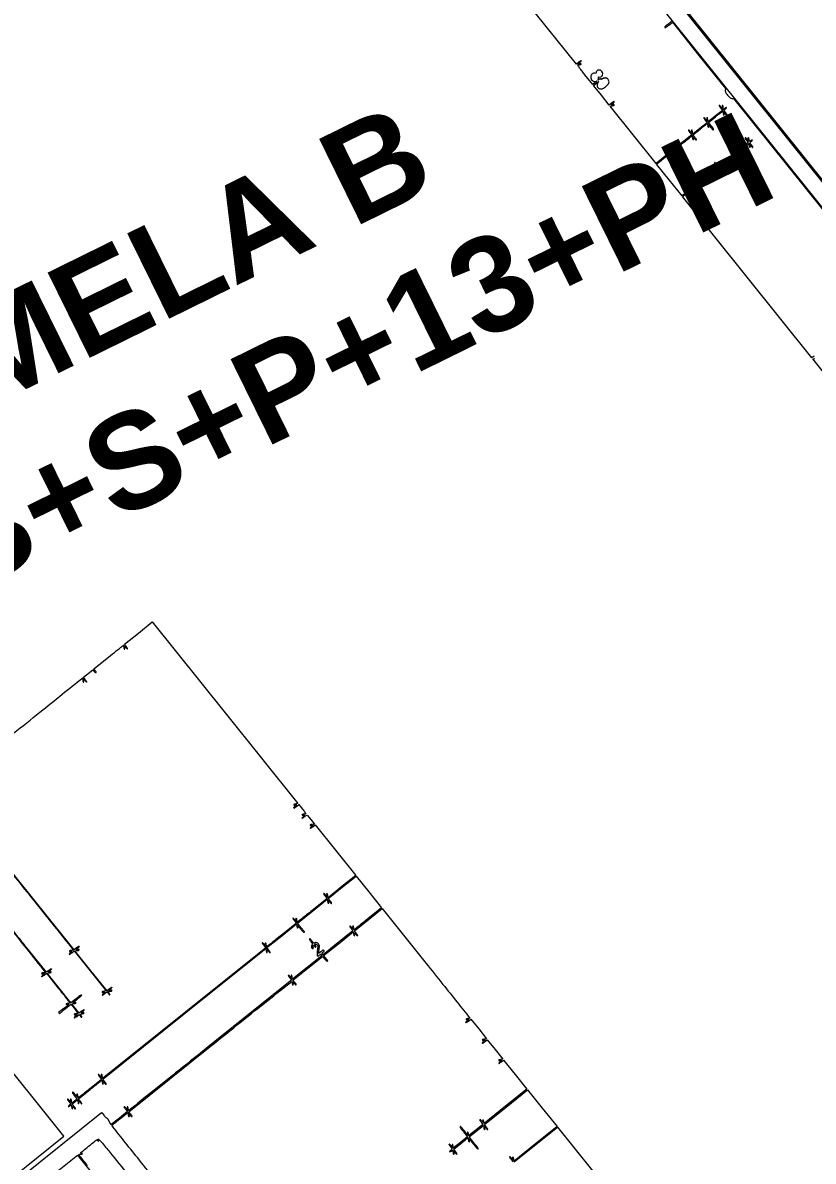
# Model space of a CAD drawing. Header units: metres. Extents: x 7511866 to 7512109, y 4692276 to 4692509.
# Drawn here: x 7511944.92 to 7511956.94, y 4692361.01 to 4692378.33 of the extents above; entities that cross this region are included whole.
import ezdxf

# ---------------------------------------------------------------- set-up
doc = ezdxf.new("R2010")
doc.units = ezdxf.units.M
doc.layers.get('0').update_dxf_attribs({"lineweight": 0})
for name, color, linetype, lineweight, true_color in [('A - Bodrumi -1 Polyline_Pen_No__23', 7, 'Continuous', 0, 0xff6600), ('A - objekti 1 gjendja faktike_Pen_No__3', 7, 'Continuous', 0, 0xff6600), ('A - objekti 1 gjendja faktike_Pen_No__8', 7, 'Continuous', 0, 0xa80f02)]:
    doc.layers.add(name, color=color, linetype=linetype, lineweight=lineweight, true_color=true_color)
doc.layers.add('ll-cde-shtyllat', color=7, linetype='Continuous', lineweight=0)
doc.layers.add('shytllat', color=5, linetype='Continuous', lineweight=0)
doc.styles.add('GENERATED_STYLE_1', font='arialbd.ttf')

# ---------------------------------------------------------------- blocks, each defined once
blk = doc.blocks.new('A$C51214811')
for points in [[(205.57, 417.5), (120.55, 417.5)], [(320.96, 200.67), (320.96, 207.69), (320.96, 214.71), (363.94, 214.71)], [(250.32, 105.54), (250.32, 115.3), (262.67, 115.3)]]:
    blk.add_lwpolyline(points)
for points in [[(348.26, 173.25, 0.000004), (345.22, 175.34, 0.001686)], [(443.31, 173.75, -0.000001), (443.33, 190.23, -0.415883)], [(500.58, 291.8, -0.000003), (500.6, 303.34, -0.41574)], [(214.27, 387.21), (209.45, 387.21), (209.71, 387.66, 0.005105)], [(209.13, 387.94), (209.11, 387.21), (182.89, 387.21), (156.66, 387.21), (156.66, 392.97), (156.66, 398.73), (157.04, 398.51, 0.015453), (157.19, 398.43, 0.017323), (157.35, 398.36, 0.016828), (157.48, 398.31, 0.083114), (157.56, 398.29, 0.026666), (157.64, 398.3, 0.392043), (157.66, 398.32, 0.170615), (157.65, 398.35, 0.007314), (157.55, 398.46, 0.032777), (157.48, 398.53, 0.022657), (157.39, 398.6, 0.022921), (157.3, 398.65, 0.042754), (157.22, 398.69, -0.223787), (157.19, 398.72, -0.426246), (157.21, 398.75, -0.047928), (157.33, 398.78, -0.006773), (157.57, 398.8, 0.012564), (158.08, 398.85, 0.568272), (158.11, 398.93, 0.22225), (157.97, 399.01, 0.00922), (157.4, 399.04), (156.66, 399.06), (156.66, 401.43), (156.66, 403.79), (157.22, 403.79, 0.007153), (157.53, 403.8, 0.06128), (157.67, 403.82, 0.193409), (157.73, 403.86, 0.182333), (157.75, 403.94, 0.163205), (157.71, 404.01, 0.108789), (157.62, 404.06, 0.052749), (157.47, 404.09, 0.010879), (157.19, 404.11), (156.66, 404.14), (156.66, 406.43), (156.66, 408.71), (157.04, 408.49, 0.015453), (157.19, 408.41, 0.017323), (157.35, 408.34, 0.016828), (157.48, 408.29, 0.083114), (157.56, 408.27, 0.026666), (157.64, 408.28, 0.392043), (157.66, 408.3, 0.170615), (157.65, 408.34, 0.007314), (157.55, 408.44, 0.032777), (157.48, 408.51, 0.022657), (157.39, 408.58, 0.022921), (157.3, 408.64, 0.042754), (157.22, 408.67, -0.223787), (157.19, 408.71, -0.426246), (157.21, 408.73, -0.047928), (157.33, 408.76, -0.006773), (157.57, 408.78, 0.012504), (158.07, 408.83, 0.564568), (158.11, 408.91, 0.225205), (157.98, 408.99, 0.009244), (157.41, 409.02), (156.67, 409.04), (156.65, 409.51, 0.018172), (156.61, 409.87, 0.258436), (156.54, 409.98, 0.496958), (156.46, 409.94, 0.023467), (156.43, 409.61, -0.01195), (156.41, 409.45, -0.019464), (156.39, 409.32, -0.014174), (156.37, 409.22, -0.34375), (156.35, 409.21, -0.1144), (156.31, 409.21, -0.004844), (156.2, 409.27, -0.008112), (156.07, 409.34, -0.005662), (155.93, 409.42, 0.019245), (155.78, 409.5, 0.026757), (155.64, 409.56, 0.02563), (155.53, 409.59, 0.20198), (155.48, 409.58, 0.236311), (155.43, 409.52, 0.203233), (155.46, 409.44, 0.07532), (155.58, 409.34, 0.017788), (155.8, 409.21), (156.11, 409.04), (155.54, 409.04, 0.009031), (155.25, 409.03, 0.045588), (155.09, 409.01, 0.104163), (155, 408.97, 0.236978), (154.97, 408.91, 0.266366), (155.01, 408.85, 0.088943), (155.11, 408.81, 0.037256), (155.31, 408.79, 0.00643), (155.69, 408.78), (156.41, 408.78), (156.41, 406.46), (156.41, 404.14), (155.75, 404.11, 0.007606), (155.4, 404.09, 0.04493), (155.22, 404.06, 0.103223), (155.12, 404.02, 0.182728), (155.07, 403.94, 0.215645), (155.09, 403.86, 0.173594), (155.16, 403.82, 0.050287), (155.33, 403.8, 0.005351), (155.73, 403.79), (156.41, 403.79), (156.41, 401.47), (156.41, 399.14), (155.98, 399.4, 0.01381), (155.78, 399.52, 0.043872), (155.63, 399.58, 0.073891), (155.53, 399.6, 0.205667), (155.46, 399.58, 0.225295), (155.44, 399.52, 0.149746), (155.47, 399.46, 0.067791), (155.55, 399.39, 0.017688), (155.7, 399.29), (156.03, 399.1), (155.5, 399.07, 0.011248), (155.24, 399.05, 0.045136), (155.09, 399.02, 0.089857), (155, 398.98, 0.239244), (154.97, 398.92, 0.277003), (155.01, 398.86, 0.080338), (155.12, 398.82, 0.035677), (155.32, 398.8, 0.006644), (155.69, 398.8), (156.41, 398.8), (156.41, 393), (156.41, 387.21), (151.25, 387.21), (146.09, 387.21), (146.09, 392.97, -0.001032), (146.09, 395.18, -0.001736), (146.11, 397.03, -0.000135), (146.13, 398.68, -0.547229), (146.15, 398.7, -0.005811), (146.19, 398.68, -0.000383), (146.31, 398.62, -0.000554), (146.46, 398.54, -0.000414), (146.62, 398.46, 0.018282), (146.77, 398.39, 0.027125), (146.92, 398.34, 0.025584), (147.03, 398.31, 0.248378), (147.08, 398.33, 0.275435), (147.09, 398.38, 0.127251), (147.06, 398.44, 0.04344), (146.95, 398.53, 0.006451), (146.71, 398.69, -0.140256), (146.67, 398.74, -0.462508), (146.68, 398.77, -0.061481), (146.79, 398.79, -0.005245), (147.08, 398.79, 0.010172), (147.35, 398.8, 0.04862), (147.5, 398.82, 0.108379), (147.58, 398.86, 0.22744), (147.61, 398.93, 0.273642), (147.57, 398.99, 0.084509), (147.46, 399.03, 0.035355), (147.25, 399.05, 0.005946), (146.85, 399.05), (146.09, 399.05), (146.09, 401.38, -0.001356), (146.09, 402.27, -0.002261), (146.1, 403.02, -0.000206), (146.11, 403.69, -0.409741), (146.12, 403.71, -0.118776), (146.15, 403.7, -0.002401), (146.25, 403.64, -0.005535), (146.38, 403.58, -0.003675), (146.52, 403.5, 0.011167), (146.67, 403.42, 0.013731), (146.81, 403.35, 0.012176), (146.94, 403.3, 0.090598), (147, 403.28, 0.188548), (147.08, 403.31, 0.340202), (147.09, 403.38, 0.103425), (147, 403.49, 0.028074), (146.83, 403.61), (146.55, 403.79), (147.47, 403.79, 0.00364), (148.01, 403.79, 0.037715), (148.23, 403.81, 0.137934), (148.33, 403.86, 0.267395), (148.36, 403.94, 0.238052), (148.29, 404.02, 0.074661), (148.14, 404.07, 0.028435), (147.85, 404.09, 0.003401), (147.21, 404.11), (146.09, 404.13), (146.09, 406.42, -0.002606), (146.09, 407.29, -0.004352), (146.11, 408.03, -0.000763), (146.13, 408.67, -0.417353), (146.15, 408.7, -0.10382), (146.19, 408.68, -0.007062), (146.3, 408.63, -0.009869), (146.42, 408.56, -0.007234), (146.55, 408.48, 0.028609), (146.91, 408.29, 0.215036), (147.1, 408.29, 0.550574), (147.11, 408.39, 0.037328), (146.83, 408.6), (146.55, 408.78), (147.08, 408.78, 0.010038), (147.35, 408.79, 0.04885), (147.5, 408.81, 0.11021), (147.58, 408.85, 0.227201), (147.61, 408.91, 0.273642), (147.57, 408.97, 0.084509), (147.46, 409.01, 0.035355), (147.25, 409.03, 0.005946), (146.85, 409.04), (146.09, 409.04), (146.09, 409.54, 0.015416), (146.08, 409.74, 0.025878), (146.06, 409.9, 0.024068), (146.04, 410.03, 0.339565), (146, 410.05, 0.33177), (145.97, 410.03, 0.027191), (145.94, 409.92, 0.027994), (145.93, 409.77, 0.017186), (145.92, 409.59), (145.92, 409.13), (145.49, 409.38, 0.009346), (145.19, 409.55, 0.063105), (145.02, 409.61, 0.227008), (144.94, 409.6, 0.236522), (144.9, 409.52, 0.175744), (144.92, 409.47, 0.030637), (145, 409.39, 0.030019), (145.1, 409.31, 0.022931), (145.22, 409.23), (145.54, 409.04), (144.96, 409.04, 0.009126), (144.68, 409.03, 0.039013), (144.52, 409.01, 0.08811), (144.44, 408.98, 0.348167), (144.42, 408.93, 0.245891), (144.47, 408.88, 0.029679), (144.63, 408.84, 0.024548), (144.86, 408.82, 0.009086), (145.19, 408.8), (145.92, 408.78), (145.92, 406.45), (145.92, 404.13), (145.47, 404.38, 0.005105), (145.14, 404.57, 0.05887), (145, 404.62, 0.273209), (144.93, 404.6, 0.194915), (144.9, 404.53, 0.175744), (144.92, 404.48, 0.030637), (145, 404.4, 0.030019), (145.1, 404.32, 0.022931), (145.22, 404.24), (145.54, 404.05), (144.96, 404.05, 0.009126), (144.68, 404.04, 0.039013), (144.52, 404.02, 0.08811), (144.44, 403.99, 0.348167), (144.42, 403.94, 0.245891), (144.47, 403.89, 0.029679), (144.63, 403.85, 0.024548), (144.86, 403.83, 0.009086), (145.19, 403.81), (145.92, 403.78), (145.92, 401.46), (145.92, 399.14), (145.47, 399.39, 0.005105), (145.14, 399.57, 0.05887), (145, 399.63, 0.273209), (144.93, 399.61, 0.194915), (144.9, 399.54, 0.175744), (144.92, 399.49, 0.030637), (145, 399.41, 0.030019), (145.1, 399.33, 0.022931), (145.22, 399.25), (145.54, 399.06), (144.96, 399.06, 0.009126), (144.68, 399.05, 0.039013), (144.52, 399.03, 0.08811), (144.44, 399, 0.348167), (144.42, 398.95, 0.245891), (144.47, 398.9, 0.029679), (144.63, 398.86, 0.024548), (144.86, 398.83, 0.009086), (145.19, 398.82), (145.92, 398.79), (145.92, 393), (145.92, 387.21), (136.57, 387.21), (127.22, 387.21), (127.48, 387.66, 0.005091), (127.66, 388, 0.060859), (127.71, 388.13, 0.280946), (127.69, 388.2, 0.183407), (127.62, 388.22, 0.174943), (127.57, 388.2, 0.032609), (127.49, 388.13, 0.031428), (127.4, 388.03, 0.024173), (127.33, 387.91), (127.14, 387.59), (127.14, 388.16, 0.008975), (127.13, 388.45, 0.045684), (127.11, 388.62, 0.104993), (127.07, 388.7, 0.2369), (127.01, 388.73, 0.273642), (126.95, 388.69, 0.084509), (126.91, 388.58, 0.035355), (126.89, 388.37, 0.005946), (126.88, 387.97), (126.88, 387.21), (123.71, 387.21), (120.54, 387.21), (120.54, 388.12, -0.001036), (120.55, 388.74, -0.052601), (120.56, 388.86, -0.764671), (120.59, 388.86, -0.011713), (120.66, 388.63, 0.038216), (120.77, 388.3, 0.075966), (120.92, 388.07, 0.084039), (121.12, 387.91, 0.056423), (121.39, 387.79, 0.028674), (121.57, 387.75, 0.069341), (121.71, 387.74, 0.066052), (121.84, 387.77, 0.024135), (122.03, 387.85, 0.08301), (122.33, 388.07, 0.092798), (122.53, 388.37, 0.071312), (122.64, 388.78, 0.029806), (122.68, 389.35, 0.035619), (122.62, 390.15, 0.103736), (122.44, 390.66, 0.149413), (122.11, 390.95, 0.106968), (121.63, 391.06, 0.02166), (121.38, 391.05, 0.075869), (121.23, 391.01, 0.083472), (121.11, 390.93, 0.029746), (120.96, 390.78, 0.027885), (120.86, 390.66, 0.023011), (120.77, 390.52, 0.023615), (120.7, 390.39, 0.055717), (120.66, 390.28, 0.000568), (120.64, 390.17, 0.000386), (120.62, 390.06, 0.000389), (120.59, 389.94, 0.000783), (120.57, 389.85, -0.065018), (120.55, 389.77, -0.091638), (120.5, 389.71, -0.098882), (120.44, 389.68, -0.088032), (120.37, 389.66, 0.11017), (120.28, 389.64, 0.183381), (120.23, 389.59, 0.085438), (120.2, 389.48, 0.01304), (120.2, 389.26, -0.00347), (120.19, 389.02, -0.102187), (120.18, 388.96, -0.630308), (120.15, 388.96, -0.020875), (120.11, 389.07, 0.042857), (120.06, 389.16, 0.025956), (119.99, 389.26, 0.025895), (119.92, 389.35, 0.040906), (119.84, 389.42), (119.65, 389.57), (119.84, 389.77, 0.194549), (120.02, 390.23, 0.167467), (119.84, 390.71, 0.143581), (119.37, 391.04, 0.143003), (118.8, 391.06, 0.127375), (118.44, 390.87, 0.121249), (118.21, 390.52, 0.127), (118.18, 390.12, 0.147142), (118.35, 389.78), (118.53, 389.59), (118.3, 389.39, 0.097179), (118.11, 389.15, 0.093857), (118.02, 388.85, 0.090569), (118.05, 388.53, 0.083127), (118.19, 388.22, 0.125417), (118.58, 387.88, 0.118691), (119.1, 387.75, 0.119381), (119.62, 387.87, 0.127875), (120.01, 388.22), (120.2, 388.5), (120.2, 387.86), (120.2, 387.21), (117.07, 387.21, -0.001899), (115.87, 387.21, -0.003172), (114.86, 387.23, -0.000406), (113.97, 387.25, -0.41999), (113.94, 387.27, -0.10382), (113.95, 387.31, -0.007062), (114.01, 387.42, -0.009869), (114.07, 387.54, -0.007234), (114.15, 387.67, 0.012708), (114.23, 387.81, 0.015414), (114.3, 387.94, 0.01405), (114.35, 388.06, 0.095102), (114.36, 388.12, 0.218217), (114.33, 388.2, 0.339983), (114.26, 388.2, 0.086405), (114.14, 388.09, 0.02268), (113.99, 387.86), (113.77, 387.51), (113.77, 388.12, 0.012065), (113.77, 388.36, 0.0222), (113.75, 388.56, 0.01921), (113.72, 388.7, 0.352506), (113.69, 388.73, 0.365646), (113.65, 388.7, 0.014491), (113.63, 388.52, 0.018502), (113.61, 388.28, 0.009164), (113.6, 387.97), (113.6, 387.21), (76.76, 387.21)], [(120.2, 412.84), (120.2, 411.7, 0.00255), (120.2, 410.98, 0.034233), (120.22, 410.72, 0.130799), (120.28, 410.6, 0.22979), (120.37, 410.56, 0.22979), (120.46, 410.6, 0.130799), (120.51, 410.72, 0.034233), (120.54, 410.98, 0.00255), (120.54, 411.7), (120.54, 412.84), (131.31, 412.84), (142.09, 412.84), (142.25, 412.67, 0.060194), (142.5, 412.44, 0.074917), (142.79, 412.31, 0.055401), (143.16, 412.24, 0.018567), (143.72, 412.22, 0.018567), (144.28, 412.24, 0.055401), (144.65, 412.31, 0.074917), (144.94, 412.44, 0.060194), (145.19, 412.67), (145.35, 412.84), (182.23, 412.84)], [(98.06, 90.5, -0.000001), (113.4, 90.48, -0.426088)], [(102.62, 138.06, -0.000001), (113.4, 138.04, -0.0589)], [(192.89, 137.97, -0.000379), (201.34, 137.96, -0.000006), (209, 137.94, -0.425725), (209.03, 137.91, -0.10382), (209.02, 137.87, -0.007062), (208.96, 137.77, -0.009869), (208.9, 137.65, -0.007234), (208.82, 137.51, 0.012708), (208.74, 137.38, 0.015414), (208.67, 137.24, 0.01405), (208.62, 137.13, 0.095102), (208.61, 137.07, 0.218217), (208.64, 136.99, 0.339983), (208.72, 136.98, 0.086405), (208.84, 137.1, 0.02268), (208.98, 137.32), (209.2, 137.68), (209.2, 137.07, 0.012065), (209.21, 136.83, 0.0222), (209.22, 136.63, 0.01921), (209.25, 136.48, 0.352506), (209.28, 136.45, 0.365646), (209.32, 136.48, 0.014491), (209.35, 136.67, 0.018502), (209.36, 136.91, 0.009164), (209.37, 137.22), (209.37, 137.98), (214.19, 137.98, -0.000991), (216.04, 137.97, -0.001652), (217.6, 137.96, -0.00011), (218.99, 137.95, -0.410992), (219.01, 137.93, -0.112389), (219.01, 137.89, -0.003975), (218.95, 137.77, -0.007185), (218.87, 137.63, -0.004948), (218.78, 137.47, 0.025653), (218.59, 137.07, 0.509405), (218.65, 136.97, 0.265415), (218.81, 137.05, 0.02195), (219.07, 137.44, -0.706671), (219.11, 137.43, -0.026732), (219.13, 137.19, -0.012234), (219.13, 136.72, -0.002382), (219.12, 135.88), (219.07, 134.17), (219.27, 134.17), (219.46, 134.17), (219.41, 136.06), (219.36, 137.96), (220.81, 137.91, -0.001524), (221.37, 137.9, -0.002466), (221.85, 137.88, -0.000389), (222.27, 137.86, -0.167204), (222.3, 137.85, -0.331285), (222.3, 137.83, -0.006692), (222.26, 137.72, -0.01302), (222.19, 137.59, -0.008032), (222.11, 137.45, 0.006581), (221.95, 137.17, 0.071019), (221.9, 137.05, 0.295759), (221.92, 136.99, 0.161563), (222, 136.96, 0.174943), (222.05, 136.98, 0.032609), (222.13, 137.06, 0.031428), (222.22, 137.16, 0.024173), (222.29, 137.28), (222.48, 137.6), (222.48, 137.03, 0.008975), (222.49, 136.73, 0.045684), (222.51, 136.57, 0.104993), (222.55, 136.49, 0.2369), (222.61, 136.45, 0.266366), (222.67, 136.49, 0.088943), (222.71, 136.6, 0.037256), (222.73, 136.79, 0.00643), (222.74, 137.17), (222.74, 137.89), (223.2, 137.89, 0.01212), (223.43, 137.9, 0.054498), (223.57, 137.92, 0.118311), (223.64, 137.96, 0.211442), (223.67, 138.02, 0.20224), (223.64, 138.08, 0.122046), (223.57, 138.12, 0.058076), (223.45, 138.14, 0.013696), (223.24, 138.15), (222.81, 138.15), (223.02, 138.54, 0.011597), (223.11, 138.7, 0.014102), (223.18, 138.85, 0.012683), (223.23, 138.98, 0.089272), (223.24, 139.05, 0.18104), (223.21, 139.14, 0.365083), (223.14, 139.15, 0.111398), (223.03, 139.05, 0.034758), (222.92, 138.85), (222.78, 138.54), (222.74, 139.08, 0.01551), (222.71, 139.3, 0.028269), (222.68, 139.48, 0.030562), (222.63, 139.61, 0.222764), (222.59, 139.65, 0.394072), (222.54, 139.63, 0.061095), (222.51, 139.51, 0.029435), (222.49, 139.29, 0.006363), (222.48, 138.92), (222.48, 138.15), (221, 138.15, -0.004017), (220.43, 138.15, -0.006694), (219.96, 138.17, -0.001794), (219.55, 138.18, -0.40162), (219.52, 138.21, -0.111035), (219.53, 138.25, -0.00754), (219.58, 138.35, -0.010506), (219.65, 138.48, -0.007675), (219.73, 138.61, 0.013093), (219.81, 138.75, 0.015532), (219.88, 138.88, 0.014424), (219.93, 139, 0.08935), (219.94, 139.06, 0.29042), (219.9, 139.13, 0.271402), (219.82, 139.13, 0.081808), (219.69, 139.01, 0.033564), (219.56, 138.81), (219.39, 138.51), (219.39, 140, 0.002537), (219.39, 140.82, 0.018694), (219.37, 141.22, 0.037579), (219.34, 141.43, 0.346899), (219.27, 141.49, 0.356719), (219.2, 141.43, 0.032051), (219.16, 141.19, 0.01676), (219.15, 140.75, 0.002198), (219.15, 139.82), (219.15, 138.15), (214.31, 138.15), (209.46, 138.15), (209.71, 138.57, 0.009298), (209.88, 138.88, 0.065443), (209.95, 139.04, 0.236264), (209.93, 139.13, 0.222811), (209.85, 139.16, 0.180386), (209.8, 139.14, 0.035725), (209.72, 139.07, 0.033672), (209.65, 138.97, 0.025766), (209.58, 138.84), (209.41, 138.53), (209.39, 139.1, 0.011581), (209.35, 139.63, 0.639683), (209.28, 139.65, 0.186785), (209.21, 139.49, 0.009128), (209.2, 138.91), (209.2, 138.15), (201.78, 138.15, -0.000432), (197.73, 138.15, -0.000103), (191, 138.16, -0.000106), (183.27, 138.18, -0.000105)], [(182.85, 147.03, -0.000227), (192.89, 147.03, -0.000379), (201.34, 147.01, -0.000006), (209, 146.99, -0.425725), (209.03, 146.97, -0.10382), (209.02, 146.93, -0.007062), (208.96, 146.82, -0.009869), (208.9, 146.7, -0.007234), (208.82, 146.56, 0.012708), (208.74, 146.43, 0.015414), (208.67, 146.29, 0.01405), (208.62, 146.18, 0.095102), (208.61, 146.12, 0.186658), (208.64, 146.04, 0.336105), (208.71, 146.03, 0.111359), (208.81, 146.11, 0.034083), (208.92, 146.28), (209.07, 146.54), (209.12, 146.05, 0.018101), (209.14, 145.85, 0.029409), (209.18, 145.69, 0.030984), (209.22, 145.57, 0.21638), (209.26, 145.53, 0.394038), (209.31, 145.55, 0.06108), (209.35, 145.67, 0.029434), (209.36, 145.89, 0.006363), (209.37, 146.26), (209.37, 147.03), (215.88, 147.03), (222.4, 147.03), (222.14, 146.58, 0.005105), (221.96, 146.25, 0.05887), (221.91, 146.11, 0.273209), (221.92, 146.04, 0.194915), (222, 146.02, 0.175744), (222.05, 146.03, 0.030637), (222.13, 146.11, 0.030019), (222.21, 146.21, 0.022931), (222.29, 146.33), (222.47, 146.65), (222.48, 146.08, 0.013372), (222.49, 145.86, 0.023366), (222.51, 145.67, 0.020491), (222.53, 145.53, 0.346819), (222.57, 145.51, 0.365646), (222.6, 145.54, 0.014491), (222.63, 145.72, 0.018502), (222.65, 145.96, 0.009164), (222.65, 146.27), (222.65, 147.03), (223.16, 147.03, 0.015416), (223.35, 147.04, 0.025878), (223.52, 147.05, 0.024068), (223.64, 147.08, 0.339565), (223.67, 147.11, 0.322437), (223.64, 147.15, 0.031449), (223.54, 147.17, 0.03053), (223.41, 147.19, 0.01883), (223.24, 147.2, -0.007463), (223.08, 147.2, -0.012392), (222.94, 147.21, -0.006021), (222.83, 147.22, -0.384214), (222.82, 147.23, -0.118776), (222.83, 147.26, -0.002401), (222.88, 147.36, -0.005535), (222.95, 147.49, -0.003675), (223.03, 147.63, 0.021224), (223.24, 148.05, 0.269191), (223.23, 148.21, 0.509183), (223.12, 148.22, 0.024444), (222.87, 147.85), (222.66, 147.5), (222.65, 148.11, 0.012164), (222.65, 148.35, 0.02208), (222.63, 148.55, 0.018882), (222.6, 148.69, 0.351751), (222.57, 148.72, 0.365646), (222.53, 148.69, 0.014491), (222.51, 148.51, 0.018502), (222.49, 148.27, 0.009164), (222.48, 147.96), (222.48, 147.2), (215.96, 147.2), (209.44, 147.2), (209.63, 147.52, -0.004855), (209.71, 147.64, -0.005537), (209.78, 147.76, -0.005042), (209.85, 147.86, -0.030884), (209.89, 147.91, 0.094374), (209.95, 148.01, 0.116251), (209.96, 148.11, 0.159083), (209.92, 148.18, 0.211125), (209.86, 148.21, 0.175744), (209.8, 148.19, 0.030637), (209.73, 148.12, 0.030019), (209.64, 148.02, 0.022931), (209.56, 147.9), (209.38, 147.58), (209.37, 148.16, 0.009126), (209.37, 148.43, 0.039013), (209.35, 148.6, 0.08811), (209.31, 148.68, 0.348167), (209.26, 148.7, 0.245891), (209.21, 148.65, 0.029679), (209.18, 148.49, 0.024548), (209.15, 148.26, 0.009086), (209.13, 147.93), (209.11, 147.2), (182.89, 147.2)], [(156.66, 169.58, -0.000141), (156.67, 178.16, -0.000235), (156.67, 185.38, -0.000002), (156.68, 191.94, -0.41377), (156.7, 191.95, -0.118776), (156.72, 191.95, -0.002401), (156.83, 191.89, -0.005535), (156.96, 191.82, -0.003675), (157.1, 191.74, 0.021224), (157.51, 191.53, 0.269191), (157.68, 191.54, 0.509183), (157.68, 191.66, 0.024444), (157.32, 191.9), (156.96, 192.12), (157.57, 192.12, 0.012164), (157.81, 192.13, 0.02208), (158.01, 192.14, 0.018882), (158.16, 192.17, 0.351751), (158.19, 192.21, 0.365646), (158.16, 192.24, 0.014491), (157.97, 192.27, 0.018502), (157.73, 192.29, 0.009164), (157.42, 192.29), (156.66, 192.29), (156.66, 193.81), (156.66, 195.33), (157.19, 195.35, 0.010879), (157.47, 195.37, 0.052749), (157.62, 195.4, 0.108789), (157.71, 195.45, 0.163205), (157.75, 195.53, 0.182333), (157.73, 195.6, 0.193409), (157.67, 195.65, 0.06128), (157.53, 195.67, 0.007153), (157.22, 195.67), (156.66, 195.67), (156.66, 200.5, -0.000842), (156.67, 203, -0.004705), (156.68, 204.34, -0.002522), (156.71, 205.23, -0.56998), (156.77, 205.27, -0.003685), (156.83, 205.23, -0.000678), (156.94, 205.16, -0.000729), (157.07, 205.08, -0.000663), (157.2, 205, 0.03479), (157.49, 204.85, 0.312375), (157.62, 204.87, 0.422084), (157.62, 204.99, 0.03844), (157.38, 205.18), (157.06, 205.4), (157.6, 205.42, 0.013844), (158.1, 205.46, 0.614416), (158.13, 205.53, 0.192919), (157.97, 205.61, 0.010005), (157.4, 205.64), (156.66, 205.66), (156.66, 210.19), (156.66, 214.71), (186.2, 214.71), (215.73, 214.71), (215.47, 214.25, 0.013839), (215.33, 213.98, 0.076968), (215.28, 213.82, 0.231469), (215.3, 213.73, 0.205869), (215.39, 213.69, 0.216432), (215.42, 213.71, 0.019681), (215.49, 213.79, 0.022693), (215.55, 213.89, 0.015755), (215.62, 214.01), (215.79, 214.33), (215.79, 213.76, 0.009031), (215.8, 213.47, 0.045588), (215.82, 213.3, 0.104163), (215.86, 213.22, 0.236978), (215.93, 213.19, 0.273642), (215.99, 213.22, 0.084509), (216.03, 213.34, 0.035355), (216.05, 213.54, 0.005946), (216.05, 213.95), (216.05, 214.71), (217.53, 214.71, -0.004017), (218.1, 214.71, -0.006694), (218.58, 214.69, -0.001794), (218.99, 214.67, -0.40162), (219.01, 214.65, -0.111035), (219, 214.61, -0.00754), (218.95, 214.5, -0.010506), (218.88, 214.38, -0.007675), (218.8, 214.24, 0.012268), (218.72, 214.11, 0.014838), (218.66, 213.97, 0.013493), (218.61, 213.86, 0.091427), (218.59, 213.8, 0.200111), (218.62, 213.72, 0.321279), (218.69, 213.71, 0.109984), (218.8, 213.79, 0.037152), (218.92, 213.95, -0.066459), (219.04, 214.1, -0.464209), (219.12, 214.09, -0.13483), (219.17, 213.94, -0.013814), (219.18, 213.56, 0.021337), (219.19, 213.42, 0.034326), (219.21, 213.3, 0.037991), (219.23, 213.21, 0.308329), (219.27, 213.19, 0.286793), (219.3, 213.21, 0.047748), (219.33, 213.28, 0.039945), (219.35, 213.38, 0.025194), (219.35, 213.5, -0.011897), (219.36, 213.66, -0.005253), (219.37, 213.86, -0.005195), (219.39, 214.07, -0.006962), (219.41, 214.27), (219.46, 214.71), (220.93, 214.71), (222.4, 214.71), (222.14, 214.26, 0.005105), (221.96, 213.93, 0.05887), (221.91, 213.79, 0.273209), (221.92, 213.72, 0.194915), (222, 213.7, 0.175744), (222.05, 213.71, 0.030637), (222.13, 213.79, 0.030019), (222.21, 213.89, 0.022931), (222.29, 214.01), (222.47, 214.33), (222.48, 213.76, 0.013372), (222.49, 213.54, 0.023366), (222.51, 213.35, 0.020491), (222.53, 213.21, 0.346819), (222.57, 213.19, 0.365646), (222.6, 213.22, 0.014491), (222.63, 213.4, 0.018502), (222.65, 213.64, 0.009164), (222.65, 213.95), (222.65, 214.71), (230.9, 214.71), (239.15, 214.71), (239.15, 210.22), (239.15, 205.73), (238.69, 205.99, 0.013632), (238.48, 206.1, 0.036849), (238.33, 206.17, 0.055394), (238.23, 206.19, 0.285851), (238.17, 206.16, 0.078544), (238.14, 206.09, 0.25054), (238.16, 206.04, 0.068732), (238.22, 205.99, 0.002883), (238.47, 205.84), (238.77, 205.66), (238.2, 205.66, 0.008923), (237.9, 205.65, 0.04577), (237.74, 205.63, 0.10575), (237.66, 205.59, 0.236826), (237.63, 205.53, 0.273642), (237.66, 205.47, 0.084509), (237.77, 205.43, 0.035355), (237.98, 205.41, 0.005946), (238.39, 205.4), (239.15, 205.4), (239.15, 200.58, -0.001233), (239.14, 198.73, -0.002058), (239.13, 197.18, -0.000171), (239.11, 195.79, -0.422362), (239.08, 195.76, -0.10382), (239.05, 195.77, -0.007062), (238.94, 195.83, -0.009869), (238.82, 195.89, -0.007234), (238.68, 195.97, 0.012708), (238.55, 196.05, 0.015414), (238.41, 196.12, 0.01405), (238.3, 196.17, 0.095102), (238.24, 196.18, 0.218217), (238.16, 196.15, 0.339983), (238.15, 196.07, 0.086405), (238.27, 195.95, 0.02268), (238.49, 195.81), (238.85, 195.59), (238.24, 195.59, 0.012065), (238, 195.58, 0.0222), (237.8, 195.57, 0.01921), (237.65, 195.54, 0.352506), (237.63, 195.51, 0.365646), (237.66, 195.47, 0.014491), (237.84, 195.44, 0.018502), (238.08, 195.43, 0.009164), (238.39, 195.42), (239.15, 195.42), (239.15, 190.6, -0.000654), (239.15, 188.75, -0.001091), (239.14, 187.19, -0.000048), (239.13, 185.79, -0.412114), (239.11, 185.78, -0.118776), (239.09, 185.78, -0.002401), (238.98, 185.84, -0.005535), (238.86, 185.91, -0.003675), (238.71, 185.99, 0.011167), (238.56, 186.07, 0.013731), (238.42, 186.14, 0.012176), (238.3, 186.19, 0.090598), (238.24, 186.2, 0.192997), (238.16, 186.17, 0.340288), (238.15, 186.1, 0.109392), (238.24, 186, 0.035201), (238.41, 185.88), (238.68, 185.73), (238.18, 185.69, 0.017263), (237.98, 185.67, 0.029087), (237.81, 185.63, 0.030909), (237.69, 185.59, 0.218326), (237.65, 185.54, 0.394038), (237.67, 185.49, 0.06108), (237.79, 185.46, 0.029434), (238, 185.44, 0.006363), (238.38, 185.44), (239.15, 185.44), (239.15, 158.91), (239.15, 132.38), (238.83, 132.57, -0.004855), (238.7, 132.65, -0.005537), (238.58, 132.72, -0.005042), (238.48, 132.79, -0.030884), (238.43, 132.83, 0.094374), (238.34, 132.89, 0.116251), (238.24, 132.9, 0.159083), (238.16, 132.86, 0.211125), (238.13, 132.8, 0.175744), (238.15, 132.74, 0.030637), (238.23, 132.67, 0.030019), (238.33, 132.58, 0.022931), (238.45, 132.5), (238.77, 132.32), (238.19, 132.31, 0.009126), (237.91, 132.31, 0.039013), (237.75, 132.29, 0.08811), (237.66, 132.25, 0.348167), (237.65, 132.2, 0.245891), (237.7, 132.15, 0.029679), (237.85, 132.12, 0.024548), (238.09, 132.09, 0.009086), (238.41, 132.07), (239.15, 132.05), (239.15, 128.28, -0.001578), (239.14, 126.84, -0.002665), (239.13, 125.63, -0.000317), (239.11, 124.56, -0.545078), (239.08, 124.54, -0.005811), (239.04, 124.56, -0.000383), (238.92, 124.62, -0.000554), (238.78, 124.7, -0.000414), (238.62, 124.78, 0.035984), (238.36, 124.89, 0.100963), (238.17, 124.91, 0.569766), (238.14, 124.85, 0.111292), (238.25, 124.75, -0.011768), (238.55, 124.55, -0.509222), (238.55, 124.49, -0.161885), (238.44, 124.45, -0.003172), (237.85, 124.44, 0.004139), (237.36, 124.44, 0.041484), (237.16, 124.42, 0.149652), (237.07, 124.37, 0.250122), (237.05, 124.29, 0.229805), (237.11, 124.21, 0.079597), (237.25, 124.17, 0.030509), (237.52, 124.14, 0.003799), (238.11, 124.12), (239.15, 124.1), (239.15, 123.25), (239.15, 122.41), (238.69, 122.67, 0.013355), (238.48, 122.78, 0.038063), (238.33, 122.84, 0.059741), (238.23, 122.86, 0.278577), (238.17, 122.83, 0.076687), (238.14, 122.76, 0.251534), (238.16, 122.71, 0.069626), (238.22, 122.66, 0.002903), (238.47, 122.51), (238.77, 122.33), (238.2, 122.33, 0.008923), (237.9, 122.32, 0.04577), (237.74, 122.3, 0.10575), (237.66, 122.26, 0.236826), (237.63, 122.2, 0.273642), (237.66, 122.14, 0.084509), (237.77, 122.1, 0.035355), (237.98, 122.08, 0.005946), (238.39, 122.07), (239.15, 122.07), (239.15, 121.61, 0.017105), (239.15, 121.43, 0.027868), (239.17, 121.28, 0.026982), (239.2, 121.17, 0.332234), (239.23, 121.14, 0.324203), (239.27, 121.17, 0.030638), (239.29, 121.27, 0.030052), (239.31, 121.41, 0.018519), (239.32, 121.57, -0.013899), (239.32, 121.74, -0.025446), (239.34, 121.87, -0.02668), (239.36, 121.96, -0.467856), (239.38, 121.97, -0.005811), (239.42, 121.95, -0.000383), (239.54, 121.89, -0.000554), (239.69, 121.82, -0.000414), (239.84, 121.74, 0.035984), (240.1, 121.63, 0.100963), (240.3, 121.6, 0.569766), (240.33, 121.66, 0.111292), (240.22, 121.77, -0.006043), (239.91, 121.96, -0.33335), (239.89, 122.02, -0.322883), (239.94, 122.06, -0.005843), (240.31, 122.07, 0.010086), (240.58, 122.08, 0.048769), (240.73, 122.1, 0.109555), (240.81, 122.14, 0.227288), (240.84, 122.2, 0.273642), (240.8, 122.26, 0.084509), (240.69, 122.3, 0.035355), (240.48, 122.32, 0.005946), (240.08, 122.33), (239.32, 122.33), (239.32, 123.22), (239.32, 124.1), (239.77, 123.85, 0.005105), (240.1, 123.67, 0.05887), (240.24, 123.61, 0.273209), (240.3, 123.63, 0.194915), (240.33, 123.7, 0.175744), (240.31, 123.75, 0.030637), (240.24, 123.83, 0.030019), (240.14, 123.91, 0.022931), (240.01, 123.99), (239.7, 124.18), (240.27, 124.18, 0.013372), (240.49, 124.19, 0.023366), (240.68, 124.21, 0.020491), (240.81, 124.24, 0.346819), (240.84, 124.27, 0.327053), (240.82, 124.31, 0.029059), (240.71, 124.33, 0.029122), (240.57, 124.35, 0.017925), (240.4, 124.36, -0.009764), (240.2, 124.36, -0.007208), (239.99, 124.37, -0.007289), (239.79, 124.39, -0.01617), (239.63, 124.41), (239.32, 124.46), (239.32, 128.22, -0.001584), (239.32, 129.66, -0.002645), (239.34, 130.87, -0.000282), (239.35, 131.94, -0.421127), (239.38, 131.97, -0.10382), (239.42, 131.96, -0.007062), (239.53, 131.91, -0.009869), (239.65, 131.84, -0.007234), (239.78, 131.76, 0.028609), (240.14, 131.57, 0.215036), (240.32, 131.56, 0.550574), (240.34, 131.66, 0.037328), (240.06, 131.88), (239.78, 132.05), (240.31, 132.05, 0.010038), (240.58, 132.06, 0.04885), (240.73, 132.08, 0.11021), (240.81, 132.12, 0.227201), (240.84, 132.18, 0.273642), (240.8, 132.25, 0.084509), (240.69, 132.28, 0.035355), (240.48, 132.3, 0.005946), (240.08, 132.31), (239.32, 132.31), (239.32, 158.83), (239.32, 185.36), (239.77, 185.1, 0.005091), (240.1, 184.92, 0.060859), (240.24, 184.86, 0.280946), (240.3, 184.88, 0.183407), (240.33, 184.96, 0.174943), (240.31, 185.01, 0.032609), (240.24, 185.09, 0.031428), (240.14, 185.17, 0.024173), (240.02, 185.25), (239.7, 185.43), (240.28, 185.44, 0.009076), (240.55, 185.44, 0.039044), (240.72, 185.46, 0.088698), (240.8, 185.49, 0.348407), (240.82, 185.54, 0.245891), (240.77, 185.59, 0.029679), (240.61, 185.63, 0.024548), (240.38, 185.66, 0.009086), (240.05, 185.67), (239.32, 185.7), (239.32, 190.52), (239.32, 195.33), (239.74, 195.08, 0.009261), (240.06, 194.9, 0.067668), (240.22, 194.84, 0.245826), (240.3, 194.86, 0.211069), (240.33, 194.95, 0.171154), (240.31, 195, 0.047659), (240.25, 195.06, 0.042209), (240.16, 195.13, 0.033573), (240.06, 195.18, -0.164663), (239.99, 195.24, -0.522048), (240.01, 195.28, -0.030937), (240.25, 195.31, -0.001698), (241.01, 195.34, 0.00296), (241.73, 195.37, 0.027423), (242.04, 195.4, 0.075702), (242.2, 195.45, 0.235029), (242.26, 195.53, 0.333368), (242.22, 195.62, 0.096821), (242.07, 195.66, 0.02463), (241.73, 195.68, 0.001819), (240.81, 195.66), (239.32, 195.63), (239.32, 200.48), (239.32, 205.34), (239.77, 205.08, 0.013839), (240.05, 204.93, 0.076968), (240.21, 204.88, 0.231469), (240.3, 204.91, 0.205869), (240.33, 204.99, 0.216432), (240.32, 205.03, 0.019681), (240.24, 205.09, 0.022693), (240.14, 205.16, 0.015755), (240.02, 205.23), (239.7, 205.4), (240.27, 205.4, 0.009031), (240.56, 205.41, 0.045588), (240.72, 205.43, 0.104163), (240.81, 205.47, 0.236978), (240.84, 205.53, 0.273642), (240.8, 205.59, 0.084509), (240.69, 205.63, 0.035355), (240.48, 205.65, 0.005946), (240.08, 205.66), (239.32, 205.66), (239.32, 210.18), (239.32, 214.71), (244.48, 214.71), (249.64, 214.71), (249.64, 210.22, -0.000907), (249.63, 207.9, -0.005065), (249.62, 206.65, -0.002917), (249.59, 205.83, -0.568896), (249.53, 205.79, -0.003685), (249.47, 205.83, -0.000678), (249.36, 205.9, -0.000729), (249.23, 205.98, -0.000663), (249.1, 206.06, 0.034313), (248.81, 206.21, 0.321362), (248.68, 206.19, 0.414408), (248.68, 206.07, 0.037281), (248.93, 205.88), (249.25, 205.66), (248.73, 205.66, 0.010027), (248.46, 205.65, 0.049062), (248.31, 205.63, 0.111131), (248.23, 205.59, 0.226743), (248.2, 205.53, 0.266366), (248.24, 205.47, 0.088943), (248.34, 205.43, 0.037256), (248.54, 205.41, 0.00643), (248.92, 205.4), (249.64, 205.4), (249.64, 200.54), (249.64, 195.67), (249.38, 195.67, -0.0387), (249.23, 195.69, -0.222479), (249.16, 195.73, -0.126045), (249.14, 195.83, -0.009722), (249.13, 196.1, 0.010324), (249.13, 196.36, 0.105983), (249.1, 196.46, 0.217022), (249.04, 196.51, 0.063163), (248.92, 196.52, 0.107498), (248.8, 196.49, 0.221958), (248.73, 196.42, 0.062393), (248.71, 196.25, 0.003589), (248.7, 195.74), (248.7, 194.96), (248.13, 195.57, 0.007517), (247.89, 195.82, 0.008037), (247.65, 196.06, 0.007695), (247.44, 196.26, 0.036913), (247.31, 196.36, 0.106481), (246.92, 196.51, 0.114475), (246.51, 196.48, 0.114501), (246.16, 196.28, 0.106568), (245.92, 195.93), (245.81, 195.67), (245.05, 195.67, 0.004652), (244.61, 195.67, 0.045468), (244.43, 195.65, 0.161816), (244.35, 195.6, 0.233524), (244.32, 195.53, 0.194738), (244.37, 195.45, 0.09821), (244.48, 195.4, 0.040737), (244.69, 195.37, 0.00627), (245.09, 195.35), (245.83, 195.33), (245.95, 195.04, 0.06655), (246.08, 194.82, 0.063701), (246.27, 194.64, 0.070589), (246.47, 194.52, 0.141716), (246.65, 194.51, 0.182697), (246.77, 194.58, 0.190443), (246.81, 194.71, 0.175214), (246.75, 194.83, 0.161593), (246.61, 194.9, -0.070178), (246.53, 194.92, -0.040817), (246.44, 194.97, -0.039935), (246.36, 195.04, -0.05326), (246.3, 195.11, -0.034318), (246.23, 195.22, -0.352651), (246.24, 195.28, -0.141456), (246.31, 195.31, -0.006209), (246.57, 195.34, 0.017987), (246.76, 195.36, 0.055107), (246.88, 195.4, 0.096054), (246.95, 195.45, 0.200458), (246.97, 195.51, 0.204984), (246.95, 195.57, 0.09568), (246.88, 195.61, 0.053604), (246.75, 195.65, 0.016659), (246.55, 195.67), (246.13, 195.72), (246.32, 195.91, -0.051679), (246.42, 195.99, -0.04751), (246.53, 196.05, -0.047238), (246.66, 196.09, -0.049759), (246.78, 196.1, -0.091469), (246.96, 196.07, -0.068605), (247.13, 195.97, -0.035955), (247.35, 195.78, -0.006703), (247.73, 195.4, 0.00777), (248.21, 194.91, 0.027056), (248.54, 194.62, 0.042437), (248.79, 194.46, 0.124499), (248.98, 194.41, 0.158754), (249.06, 194.43, 0.160456), (249.1, 194.49, 0.066478), (249.13, 194.62, 0.01072), (249.13, 194.87, -0.008002), (249.14, 195.17, -0.11737), (249.16, 195.28, -0.230406), (249.23, 195.32, -0.041432), (249.38, 195.34), (249.64, 195.34), (249.64, 190.55), (249.64, 185.76), (249.26, 185.98, 0.023984), (248.86, 186.19, 0.220063), (248.67, 186.19, 0.559736), (248.66, 186.09, 0.030161), (248.99, 185.85), (249.26, 185.69), (248.73, 185.69, 0.009996), (248.46, 185.69, 0.048921), (248.31, 185.67, 0.110787), (248.23, 185.63, 0.227124), (248.2, 185.57, 0.266366), (248.24, 185.5, 0.088943), (248.34, 185.46, 0.037256), (248.54, 185.44, 0.00643), (248.92, 185.44), (249.64, 185.44), (249.64, 158.96, -0.000198), (249.63, 148.8, -0.000331), (249.62, 140.26, -0.000004), (249.61, 132.5, -0.413589), (249.58, 132.48, -0.112583), (249.55, 132.49, -0.005525), (249.43, 132.54, -0.008721), (249.3, 132.61, -0.006167), (249.16, 132.69, 0.019245), (249.01, 132.77, 0.026757), (248.87, 132.83, 0.02563), (248.76, 132.87, 0.20198), (248.71, 132.86, 0.236311), (248.66, 132.79, 0.203233), (248.69, 132.71, 0.07532), (248.81, 132.61, 0.017788), (249.03, 132.48), (249.34, 132.32), (248.77, 132.31, 0.009031), (248.48, 132.31, 0.045588), (248.32, 132.28, 0.104163), (248.23, 132.24, 0.236978), (248.2, 132.18, 0.266366), (248.24, 132.12, 0.088943), (248.34, 132.08, 0.037256), (248.54, 132.06, 0.00643), (248.92, 132.06), (249.64, 132.06), (249.64, 129.43), (249.64, 126.8), (249.15, 126.83, -0.010899), (248.94, 126.86, -0.008191), (248.71, 126.89, -0.00829), (248.5, 126.93, -0.01881), (248.33, 126.96, 0.029135), (248.15, 127, 0.048172), (248, 127.01, 0.046851), (247.84, 126.99, 0.0259), (247.66, 126.93, -0.038357), (247.35, 126.85, -0.03421), (247.03, 126.82, -0.030559), (246.75, 126.82, -0.294441), (246.66, 126.89, 0.300125), (246.63, 126.91, 0.030911), (246.52, 126.91, 0.029329), (246.38, 126.9, 0.016376), (246.21, 126.86), (245.79, 126.75), (245.77, 99.71)], [(267.84, 126.73, -0.000284), (261.14, 126.73, -0.000463), (255.46, 126.74, -0.000044), (250.37, 126.76, -0.048595), (250.16, 126.78), (249.89, 126.83), (249.89, 129.41), (249.89, 131.99), (250.27, 131.77, 0.023984), (250.67, 131.56, 0.220063), (250.86, 131.56, 0.559736), (250.87, 131.66, 0.030161), (250.54, 131.89), (250.27, 132.06), (250.8, 132.06, 0.009996), (251.07, 132.06, 0.048921), (251.22, 132.08, 0.110787), (251.3, 132.12, 0.227124), (251.33, 132.18, 0.266366), (251.29, 132.25, 0.088943), (251.19, 132.28, 0.037256), (250.99, 132.3, 0.00643), (250.61, 132.31), (249.89, 132.31), (249.89, 158.79, -0.000198), (249.9, 168.94, -0.000331), (249.91, 177.49, -0.000004), (249.93, 185.25, -0.413589), (249.95, 185.27, -0.112583), (249.98, 185.26, -0.005525), (250.1, 185.21, -0.008721), (250.23, 185.14, -0.006167), (250.37, 185.05, 0.019245), (250.52, 184.97, 0.026757), (250.66, 184.92, 0.02563), (250.77, 184.88, 0.20198), (250.83, 184.89, 0.236311), (250.87, 184.96, 0.203233), (250.84, 185.04, 0.07532), (250.72, 185.14, 0.017788), (250.5, 185.27), (250.19, 185.43), (250.76, 185.43, 0.009031), (251.05, 185.44, 0.045588), (251.21, 185.46, 0.104163), (251.3, 185.5, 0.236978), (251.33, 185.57, 0.266366), (251.29, 185.63, 0.088943), (251.19, 185.67, 0.037256), (250.99, 185.69, 0.00643), (250.61, 185.69), (249.89, 185.69), (249.89, 190.51), (249.89, 195.33), (250.76, 195.35, 0.004927), (251.24, 195.37, 0.035666), (251.48, 195.4, 0.090154), (251.6, 195.45, 0.211012), (251.65, 195.53, 0.263156), (251.63, 195.61, 0.141275), (251.53, 195.65, 0.038603), (251.32, 195.67, 0.003739), (250.79, 195.67), (249.89, 195.67), (249.89, 200.49), (249.89, 205.31), (250.33, 205.06, 0.026194), (250.68, 204.88, 0.218062), (250.85, 204.88, 0.536356), (250.86, 204.97, 0.036194), (250.6, 205.18), (250.28, 205.4), (250.8, 205.4, 0.010027), (251.07, 205.41, 0.049062), (251.22, 205.43, 0.111131), (251.3, 205.47, 0.226743), (251.33, 205.53, 0.266366), (251.29, 205.59, 0.088943), (251.19, 205.63, 0.037256), (250.99, 205.65, 0.00643), (250.61, 205.66), (249.89, 205.66), (249.89, 210.18), (249.89, 214.71), (267.7, 214.71, -0.000177), (274.53, 214.71, -0.000295), (280.28, 214.7, -0.000004), (285.5, 214.69, -0.413656), (285.51, 214.68, -0.118776), (285.5, 214.65, -0.002401), (285.45, 214.54, -0.005535), (285.38, 214.42, -0.003675), (285.3, 214.27, 0.011167), (285.22, 214.13, 0.013731), (285.15, 213.98, 0.012176), (285.1, 213.86, 0.090598), (285.09, 213.8, 0.188548), (285.12, 213.72, 0.340202), (285.18, 213.71, 0.103425), (285.29, 213.79, 0.028074), (285.41, 213.97), (285.59, 214.24), (285.59, 213.72, 0.010038), (285.6, 213.45, 0.04885), (285.62, 213.3, 0.11021), (285.66, 213.22, 0.227201), (285.72, 213.19, 0.273642), (285.78, 213.22, 0.084509), (285.82, 213.34, 0.035355), (285.84, 213.54, 0.005946), (285.85, 213.95), (285.85, 214.71), (289.03, 214.71), (292.21, 214.71), (291.95, 214.25, 0.003411), (291.75, 213.89, 0.064225), (291.7, 213.77, 0.337749), (291.73, 213.72, 0.128585), (291.81, 213.69, 0.168972), (291.87, 213.72, 0.03918), (291.95, 213.79, 0.036138), (292.03, 213.89, 0.0286), (292.1, 214.01), (292.27, 214.33), (292.27, 213.76, 0.009031), (292.28, 213.47, 0.045588), (292.3, 213.3, 0.104163), (292.34, 213.22, 0.236978), (292.4, 213.19, 0.273642), (292.47, 213.22, 0.084509), (292.51, 213.34, 0.035355), (292.53, 213.54, 0.005946), (292.53, 213.95), (292.53, 214.71), (295.7, 214.71), (298.88, 214.71), (298.62, 214.26, 0.005105), (298.44, 213.93, 0.05887), (298.38, 213.79, 0.273209), (298.4, 213.72, 0.194915), (298.47, 213.7, 0.175744), (298.53, 213.71, 0.030637), (298.6, 213.79, 0.030019), (298.69, 213.89, 0.022931), (298.77, 214.01), (298.95, 214.33), (298.96, 213.76, 0.013372), (298.96, 213.54, 0.023366), (298.98, 213.35, 0.020491), (299.01, 213.21, 0.346819), (299.05, 213.19, 0.365646), (299.08, 213.22, 0.014491), (299.11, 213.4, 0.018502), (299.12, 213.64, 0.009164), (299.13, 213.95), (299.13, 214.71), (303.87, 214.71), (308.6, 214.71), (308.6, 207.74), (308.6, 200.77), (308.19, 200.99, 0.019127), (308.02, 201.07, 0.028534), (307.87, 201.13, 0.027691), (307.75, 201.16, 0.253801), (307.7, 201.14, 0.194396), (307.69, 201.11, 0.117996), (307.7, 201.06, 0.084089), (307.73, 201.02, 0.052525), (307.79, 200.97, -0.006043), (308.1, 200.78, -0.33335), (308.12, 200.72, -0.322883), (308.07, 200.68, -0.005843), (307.7, 200.67, 0.010086), (307.43, 200.66, 0.048769), (307.28, 200.64, 0.109555), (307.2, 200.6, 0.227288), (307.17, 200.54, 0.266366), (307.2, 200.48, 0.088943), (307.31, 200.44, 0.037256), (307.51, 200.42, 0.00643), (307.89, 200.41), (308.6, 200.41), (308.6, 198.08), (308.6, 195.75), (308.24, 195.97, 0.010753), (308.09, 196.05, 0.013531), (307.95, 196.12, 0.011674), (307.83, 196.17, 0.096868), (307.77, 196.18, 0.204312), (307.7, 196.15, 0.325235), (307.69, 196.08, 0.09901), (307.78, 195.98, 0.028332), (307.95, 195.85), (308.22, 195.68), (306.8, 195.68, 0.002113), (305.94, 195.67, 0.024344), (305.6, 195.65, 0.084302), (305.45, 195.61, 0.342993), (305.41, 195.53, 0.273043), (305.48, 195.44, 0.055507), (305.68, 195.4, 0.020847), (306.07, 195.38, 0.002049), (307.02, 195.38), (308.6, 195.39), (308.6, 193.07), (308.6, 190.76), (308.24, 190.98, 0.010753), (308.09, 191.06, 0.013531), (307.95, 191.13, 0.011674), (307.83, 191.18, 0.096868), (307.77, 191.19, 0.204312), (307.7, 191.16, 0.325235), (307.69, 191.09, 0.09901), (307.78, 190.99, 0.028332), (307.95, 190.86), (308.22, 190.69), (307.7, 190.68, 0.010038), (307.43, 190.68, 0.04885), (307.28, 190.66, 0.11021), (307.2, 190.62, 0.227201), (307.17, 190.56, 0.265613), (307.2, 190.49, 0.089397), (307.31, 190.45, 0.037456), (307.5, 190.43, 0.006482), (307.88, 190.43), (308.6, 190.43), (308.62, 189.94, 0.016134), (308.65, 189.55, 0.321331), (308.73, 189.47, 0.438139), (308.81, 189.52, 0.017945), (308.84, 189.9), (308.87, 190.34), (309.29, 190.09, 0.009424), (309.6, 189.91, 0.065925), (309.76, 189.85, 0.236776), (309.84, 189.87, 0.221667), (309.87, 189.95, 0.180386), (309.85, 190, 0.035725), (309.78, 190.08, 0.033672), (309.68, 190.15, 0.025766), (309.56, 190.22), (309.24, 190.39), (309.82, 190.41, 0.010182), (310.08, 190.43, 0.036329), (310.25, 190.46, 0.069509), (310.34, 190.49, 0.360342), (310.36, 190.54, 0.251947), (310.31, 190.59, 0.025187), (310.15, 190.62, 0.023026), (309.91, 190.65, 0.009412), (309.59, 190.67), (308.86, 190.69), (308.86, 193.02, -0.001777), (308.86, 194.22, -0.009883), (308.88, 194.86, -0.010804), (308.91, 195.25, -0.551065), (308.96, 195.28, -0.003685), (309.02, 195.25, -0.000678), (309.14, 195.18, -0.000729), (309.26, 195.1, -0.000663), (309.4, 195.02, 0.018439), (309.55, 194.93, 0.05463), (309.67, 194.88, 0.090569), (309.75, 194.88, 0.173916), (309.81, 194.9, 0.034169), (309.85, 194.94, 0.055779), (309.87, 194.98, 0.077793), (309.88, 195.01, 0.264177), (309.87, 195.02, 0.021674), (309.84, 195.04, 0.001135), (309.76, 195.1, 0.001792), (309.66, 195.16, 0.001302), (309.54, 195.23), (309.25, 195.41), (310.98, 195.39, 0.001819), (312.02, 195.39, 0.019266), (312.44, 195.4, 0.050796), (312.66, 195.44, 0.281076), (312.73, 195.53, 0.386438), (312.68, 195.61, 0.053621), (312.46, 195.65, 0.017751), (312, 195.67, 0.001463), (310.81, 195.67), (308.86, 195.67), (308.86, 198), (308.86, 200.33), (309.32, 200.07, 0.013355), (309.52, 199.96, 0.038063), (309.68, 199.9, 0.059741), (309.78, 199.88, 0.278577), (309.83, 199.91, 0.031), (309.85, 199.94, 0.046666), (309.87, 199.98, 0.057974), (309.87, 200.01, 0.246146), (309.86, 200.02, 0.013628), (309.84, 200.04, 0.000456), (309.75, 200.09, 0.000865), (309.65, 200.15, 0.000603), (309.54, 200.23), (309.24, 200.41), (309.82, 200.41, 0.009062), (310.09, 200.42, 0.039053), (310.26, 200.44, 0.088868), (310.34, 200.47, 0.348476), (310.36, 200.52, 0.245891), (310.31, 200.57, 0.029679), (310.15, 200.6, 0.024548), (309.92, 200.63, 0.009086), (309.59, 200.65), (308.86, 200.67), (308.86, 207.69), (308.86, 214.71), (314.82, 214.71), (320.79, 214.71), (320.79, 207.72), (320.79, 200.74), (320.4, 200.96, 0.011597), (320.24, 201.04, 0.014102), (320.09, 201.11, 0.012683), (319.96, 201.16, 0.089272), (319.89, 201.17, 0.181597), (319.8, 201.14, 0.363837), (319.79, 201.07, 0.105918), (319.89, 200.96, 0.029861), (320.09, 200.84), (320.41, 200.67), (319.84, 200.67, 0.009031), (319.54, 200.66, 0.045588), (319.38, 200.64, 0.104163), (319.3, 200.6, 0.236978), (319.26, 200.54, 0.273642), (319.3, 200.48, 0.084509), (319.41, 200.44, 0.035355), (319.62, 200.42, 0.005946), (320.03, 200.41), (320.79, 200.41)], [(254.02, 115.58, -0.000026), (250.43, 115.6, -0.424894), (250.4, 115.62, -0.10382), (250.41, 115.66, -0.007062), (250.47, 115.77, -0.009869), (250.53, 115.89, -0.007234), (250.61, 116.02, 0.009077), (250.76, 116.28, 0.07513), (250.81, 116.4, 0.279097), (250.79, 116.46, 0.176264), (250.72, 116.49, 0.147992), (250.66, 116.47, 0.039692), (250.6, 116.42, 0.036605), (250.53, 116.35, 0.030774), (250.46, 116.26, -0.606468), (250.39, 116.26, -0.087777), (250.34, 116.46, -0.012947), (250.32, 117.07, -0.000792), (250.32, 118.88, -0.000792), (250.32, 120.75, -0.013952), (250.34, 121.35, -0.056497), (250.38, 121.61, -0.476371), (250.48, 121.65, 0.031151), (250.55, 121.62, 0.022713), (250.64, 121.59, 0.023089), (250.72, 121.57, 0.045946), (250.79, 121.57, 0.027318), (250.87, 121.57, 0.392194), (250.89, 121.59, 0.169707), (250.88, 121.63, 0.007415), (250.78, 121.73, 0.032777), (250.71, 121.8, 0.022657), (250.62, 121.87, 0.022921), (250.53, 121.93, 0.042754), (250.45, 121.96, -0.826436), (250.47, 122.06, -0.003509), (252.37, 122.1, -0.002858), (255.69, 122.13, -0.000323), (263.2, 122.14)], [(312.55, 88.27, 0.000001), (312.54, 92.14, 0.000001), (312.53, 96.71)]]:
    blk.add_lwpolyline(points, format="xyb")

msp = doc.modelspace()

# ---------------------------------------------------------------- linework, layer by layer
at = {"layer": 'A - Bodrumi -1 Polyline_Pen_No__23', "color": 30, "linetype": 'Continuous', "lineweight": 20, "true_color": 0xff6600}
msp.add_lwpolyline([(7511925.199, 4692382.931), (7511882.027, 4692361.832), (7511884.617, 4692356.531), (7511905.147, 4692366.564), (7511917.569, 4692341.147), (7511924.116, 4692344.347), (7511924.648, 4692343.684), (7511944.016, 4692359.288), (7511943.588, 4692359.823), (7511945.543, 4692361.394), (7511936.394, 4692372.817), (7511934.515, 4692371.312)], close=True, dxfattribs=at)
at = {"layer": 'A - objekti 1 gjendja faktike_Pen_No__8', "color": 14, "linetype": 'Continuous', "lineweight": 0, "true_color": 0xa80f02}
msp.add_lwpolyline([(7511940.875, 4692330.404), (7511972.942, 4692356.159), (7511951.05, 4692383.416), (7511950.855, 4692383.26), (7511972.591, 4692356.198), (7511940.719, 4692330.599)], close=True, dxfattribs=at)
at = {"layer": 'shytllat', "color": 8, "linetype": 'Continuous', "lineweight": 0}
msp.add_lwpolyline([(7511940.875, 4692330.404), (7511972.942, 4692356.159), (7511951.05, 4692383.416), (7511950.855, 4692383.26), (7511972.591, 4692356.198), (7511940.719, 4692330.599), (7511940.875, 4692330.404)], dxfattribs=at)

# ---------------------------------------------------------------- block references
at = {"layer": 'll-cde-shtyllat', "xscale": 0.05993101123899882, "yscale": 0.05993101123899882, "zscale": 0.05993101123899882, "rotation": 308.7325131062978}
msp.add_blockref('A$C51214811', (7511930.978, 4692368.487), dxfattribs=at)

# ---------------------------------------------------------------- texts
at = {"layer": 'A - objekti 1 gjendja faktike_Pen_No__3', "color": 0, "linetype": 'Continuous', "lineweight": 18, "insert": (7511942.967, 4692369.054), "char_height": 1.44603, "attachment_point": 7, "rotation": 26.2086, "style": 'GENERATED_STYLE_1'}
msp.add_mtext('\\A1;LAMELA B\\P2B+S+P+13+PH', dxfattribs=at)

doc.saveas('drawing.dxf')
